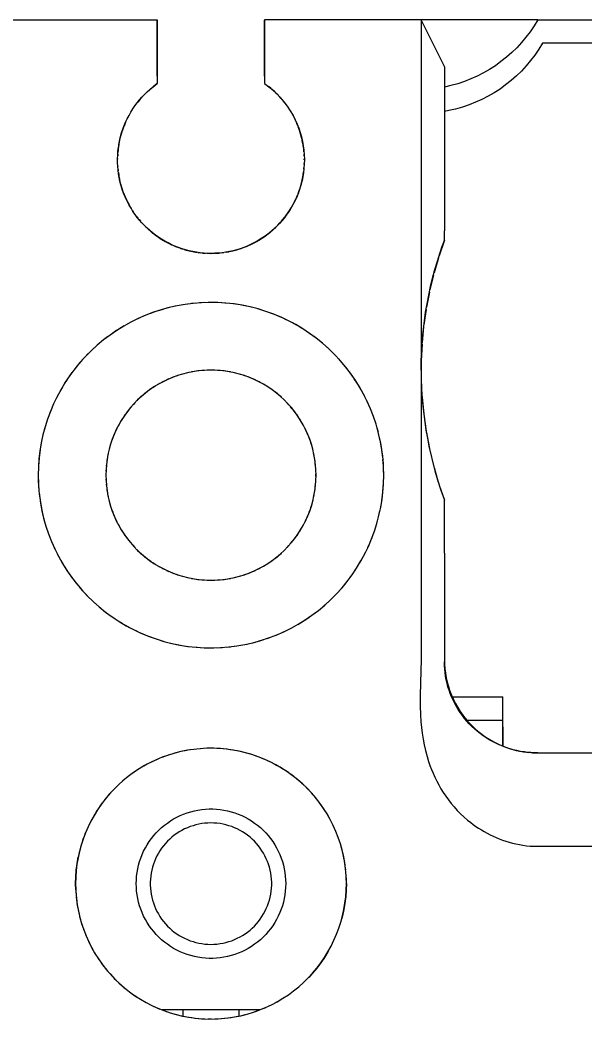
# Model space of a CAD drawing. Header units: millimetres. Extents: x 0 to 50, y 0 to 130.
# Drawn here: x 20.91 to 33.01, y 108.6 to 130 of the extents above; entities that cross this region are included whole.
import ezdxf

# ---------------------------------------------------------------- set-up
doc = ezdxf.new("R2010")
doc.units = ezdxf.units.MM

msp = doc.modelspace()

# ---------------------------------------------------------------- linework, layer by layer
at = {"color": 4, "linetype": 'CONTINUOUS', "true_color": 0x40d9ff}
for p, q in [((23.85, 129.994), (23.85, 128.794)), ((26.15, 129.994), (26.15, 128.794)), ((31.998, 130), (29.5, 130)), ((31.998, 130), (43.002, 130)), ((30, 128.995), (30, 125.483)), ((23.85, 128.636), (23.774, 128.58)), ((23.85, 128.636), (23.776, 128.581)), ((23.85, 128.794), (23.85, 128.636)), ((26.279, 128.537), (26.233, 128.574)), ((26.282, 128.534), (26.234, 128.574)), ((26.364, 128.463), (26.31, 128.511)), ((26.367, 128.46), (26.312, 128.51)), ((26.436, 128.392), (26.385, 128.443)), ((26.439, 128.389), (26.387, 128.441)), ((23.422, 128.228), (23.413, 128.217)), ((23.482, 128.302), (23.433, 128.242)), ((23.486, 128.307), (23.441, 128.252)), ((26.503, 128.319), (26.459, 128.367)), ((26.505, 128.316), (26.462, 128.364)), ((26.569, 128.24), (26.544, 128.27)), ((26.566, 128.243), (26.545, 128.269)), ((23.159, 127.78), (23.133, 127.717)), ((23.172, 127.812), (23.138, 127.729)), ((23.179, 127.827), (23.172, 127.81)), ((26.76, 127.949), (26.755, 127.957)), ((26.759, 127.95), (26.757, 127.955)), ((26.813, 127.844), (26.8, 127.87)), ((26.816, 127.837), (26.802, 127.867)), ((26.855, 127.747), (26.836, 127.792)), ((26.86, 127.735), (26.839, 127.785)), ((23.127, 127.702), (23.098, 127.618)), ((23.136, 127.726), (23.104, 127.637)), ((26.891, 127.651), (26.87, 127.709)), ((26.896, 127.635), (26.874, 127.699)), ((26.921, 127.556), (26.901, 127.621)), ((26.926, 127.538), (26.905, 127.609)), ((26.945, 127.463), (26.928, 127.529)), ((26.95, 127.443), (26.932, 127.515)), ((26.965, 127.369), (26.952, 127.434)), ((26.969, 127.35), (26.956, 127.419)), ((26.98, 127.277), (26.971, 127.335)), ((23.005, 127.128), (23.003, 127.096)), ((23.004, 127.114), (23.003, 127.093)), ((23.012, 127.213), (23.007, 127.162)), ((23.015, 127.242), (23.008, 127.177)), ((23.026, 127.324), (23.015, 127.244)), ((26.982, 127.261), (26.974, 127.32)), ((26.991, 127.186), (26.986, 127.233)), ((26.992, 127.175), (26.988, 127.219)), ((26.997, 127.095), (26.995, 127.129)), ((26.997, 127.092), (26.996, 127.116)), ((23.001, 127.032), (23.001, 127.021)), ((26.997, 126.907), (26.998, 126.926)), ((26.999, 127.003), (26.999, 127.025)), ((27, 127.008), (27, 127.015)), ((23.005, 126.871), (23.005, 126.864)), ((23.011, 126.797), (23.014, 126.77)), ((23.019, 126.731), (23.024, 126.691)), ((23.021, 126.717), (23.03, 126.659)), ((26.967, 126.638), (26.981, 126.727)), ((26.977, 126.7), (26.983, 126.741)), ((26.99, 126.806), (26.992, 126.832)), ((26.991, 126.819), (26.992, 126.82)), ((23.03, 126.654), (23.043, 126.59)), ((26.924, 126.453), (26.944, 126.53)), ((26.948, 126.547), (26.966, 126.634)), ((26.957, 126.59), (26.97, 126.657)), ((23.128, 126.297), (23.161, 126.214)), ((26.876, 126.308), (26.901, 126.381)), ((23.167, 126.2), (23.198, 126.133)), ((23.186, 126.158), (23.219, 126.09)), ((23.208, 126.112), (23.238, 126.055)), ((23.238, 126.055), (23.259, 126.017)), ((26.73, 125.996), (26.772, 126.074)), ((26.757, 126.046), (26.787, 126.103)), ((26.78, 126.089), (26.812, 126.155)), ((26.823, 126.179), (26.852, 126.246)), ((23.278, 125.983), (23.289, 125.965)), ((23.285, 125.972), (23.297, 125.953)), ((23.323, 125.911), (23.334, 125.894)), ((23.371, 125.841), (23.383, 125.824)), ((26.599, 125.799), (26.638, 125.852)), ((26.625, 125.835), (26.667, 125.895)), ((26.651, 125.871), (26.699, 125.945)), ((26.682, 125.918), (26.717, 125.976)), ((26.708, 125.959), (26.744, 126.021)), ((23.41, 125.788), (23.428, 125.764)), ((23.42, 125.774), (23.437, 125.753)), ((23.459, 125.726), (23.491, 125.688)), ((23.486, 125.694), (23.531, 125.643)), ((23.545, 125.628), (23.599, 125.573)), ((26.403, 125.575), (26.456, 125.629)), ((26.433, 125.605), (26.484, 125.66)), ((26.467, 125.64), (26.525, 125.706)), ((26.503, 125.681), (26.546, 125.732)), ((26.54, 125.724), (26.581, 125.776)), ((26.562, 125.751), (26.616, 125.821)), ((23.724, 125.46), (23.775, 125.42)), ((23.75, 125.438), (23.75, 125.439)), ((23.75, 125.439), (23.824, 125.383)), ((26.178, 125.384), (26.25, 125.439)), ((26.225, 125.42), (26.271, 125.456)), ((26.25, 125.439), (26.32, 125.498)), ((26.25, 125.439), (26.25, 125.439)), ((26.287, 125.469), (26.348, 125.523)), ((26.333, 125.509), (26.387, 125.559)), ((26.356, 125.53), (26.423, 125.595)), ((30, 125.284), (30, 125.483)), ((23.812, 125.391), (23.854, 125.362)), ((23.836, 125.374), (23.895, 125.333)), ((23.892, 125.335), (23.936, 125.307)), ((23.921, 125.317), (23.972, 125.285)), ((23.979, 125.281), (24.02, 125.257)), ((23.998, 125.269), (24.059, 125.236)), ((24.061, 125.235), (24.106, 125.211)), ((24.076, 125.226), (24.158, 125.186)), ((24.148, 125.191), (24.195, 125.17)), ((25.805, 125.17), (25.852, 125.191)), ((25.843, 125.186), (25.924, 125.227)), ((25.894, 125.211), (25.94, 125.235)), ((25.94, 125.235), (26.002, 125.269)), ((25.98, 125.257), (26.021, 125.281)), ((26.028, 125.285), (26.079, 125.316)), ((26.064, 125.307), (26.108, 125.335)), ((26.105, 125.333), (26.16, 125.371)), ((26.146, 125.362), (26.188, 125.391)), ((30, 125.284), (29.884, 124.948)), ((24.166, 125.182), (24.24, 125.15)), ((24.237, 125.151), (24.286, 125.132)), ((24.267, 125.139), (24.323, 125.118)), ((24.34, 125.113), (24.379, 125.1)), ((24.356, 125.107), (24.409, 125.09)), ((24.432, 125.083), (24.473, 125.071)), ((24.442, 125.08), (24.501, 125.064)), ((24.52, 125.059), (24.569, 125.048)), ((24.528, 125.057), (24.614, 125.038)), ((24.611, 125.038), (24.666, 125.029)), ((24.63, 125.035), (24.702, 125.022)), ((24.723, 125.02), (24.766, 125.014)), ((24.732, 125.018), (24.791, 125.011)), ((24.82, 125.008), (24.87, 125.005)), ((24.824, 125.008), (24.883, 125.004)), ((24.912, 125.002), (24.986, 125)), ((24.914, 125.002), (24.984, 125)), ((25.003, 125), (25.094, 125.002)), ((25.003, 125), (25.092, 125.002)), ((25.114, 125.004), (25.181, 125.008)), ((25.13, 125.005), (25.185, 125.009)), ((25.21, 125.011), (25.271, 125.019)), ((25.234, 125.014), (25.279, 125.02)), ((25.301, 125.023), (25.364, 125.034)), ((25.334, 125.029), (25.382, 125.037)), ((25.39, 125.039), (25.475, 125.057)), ((25.431, 125.048), (25.483, 125.059)), ((25.494, 125.062), (25.561, 125.08)), ((25.527, 125.071), (25.57, 125.083)), ((25.594, 125.091), (25.646, 125.108)), ((25.621, 125.1), (25.66, 125.112)), ((25.68, 125.119), (25.734, 125.14)), ((25.714, 125.132), (25.763, 125.151)), ((25.762, 125.151), (25.833, 125.182)), ((29.87, 124.903), (29.777, 124.583)), ((29.765, 124.54), (29.687, 124.217)), ((29.677, 124.169), (29.615, 123.848)), ((24.493, 123.914), (24.401, 123.9)), ((24.673, 123.935), (24.58, 123.925)), ((24.854, 123.946), (24.758, 123.941)), ((25.035, 123.949), (24.937, 123.949)), ((25.215, 123.943), (25.118, 123.948)), ((25.394, 123.928), (25.298, 123.937)), ((25.574, 123.904), (25.477, 123.919)), ((23.795, 123.748), (23.704, 123.714)), ((23.75, 123.731), (23.75, 123.732)), ((23.967, 123.802), (23.874, 123.773)), ((24.141, 123.848), (24.047, 123.824)), ((24.316, 123.885), (24.223, 123.867)), ((25.759, 123.87), (25.655, 123.891)), ((25.953, 123.824), (25.831, 123.855)), ((26.177, 123.758), (26.005, 123.811)), ((26.346, 123.696), (26.219, 123.743)), ((26.25, 123.731), (26.25, 123.731)), ((29.606, 123.797), (29.56, 123.47)), ((23.299, 123.535), (23.206, 123.485)), ((23.46, 123.614), (23.369, 123.57)), ((23.626, 123.685), (23.536, 123.647)), ((26.512, 123.627), (26.412, 123.669)), ((26.675, 123.549), (26.581, 123.594)), ((26.833, 123.463), (26.743, 123.512)), ((22.987, 123.354), (22.899, 123.295)), ((23.141, 123.449), (23.049, 123.392)), ((26.987, 123.371), (26.903, 123.422)), ((27.135, 123.271), (27.059, 123.323)), ((29.554, 123.427), (29.522, 123.087)), ((22.629, 123.089), (22.559, 123.03)), ((22.784, 123.212), (22.697, 123.146)), ((27.279, 123.164), (27.208, 123.218)), ((27.418, 123.05), (27.35, 123.107)), ((29.52, 123.056), (29.503, 122.7)), ((22.373, 122.854), (22.298, 122.777)), ((22.499, 122.975), (22.426, 122.907)), ((27.553, 122.927), (27.485, 122.99)), ((27.682, 122.798), (27.613, 122.868)), ((22.251, 122.725), (22.177, 122.642)), ((27.805, 122.661), (27.736, 122.739)), ((29.502, 122.685), (29.502, 122.322)), ((22.023, 122.446), (21.957, 122.354)), ((22.134, 122.589), (22.064, 122.5)), ((24.418, 122.423), (24.364, 122.408)), ((24.527, 122.449), (24.472, 122.437)), ((24.637, 122.47), (24.582, 122.46)), ((24.748, 122.485), (24.692, 122.478)), ((24.86, 122.495), (24.804, 122.491)), ((24.972, 122.499), (24.916, 122.498)), ((25.084, 122.498), (25.028, 122.499)), ((25.196, 122.491), (25.14, 122.495)), ((25.308, 122.478), (25.252, 122.485)), ((25.418, 122.46), (25.363, 122.47)), ((25.528, 122.437), (25.473, 122.449)), ((25.636, 122.408), (25.582, 122.423)), ((27.921, 122.519), (27.853, 122.604)), ((28.03, 122.372), (27.964, 122.463)), ((21.918, 122.296), (21.859, 122.205)), ((23.9, 122.212), (23.851, 122.184)), ((23.999, 122.264), (23.949, 122.239)), ((24.1, 122.312), (24.049, 122.289)), ((24.204, 122.354), (24.152, 122.334)), ((24.31, 122.391), (24.257, 122.373)), ((25.743, 122.373), (25.69, 122.391)), ((25.848, 122.334), (25.796, 122.354)), ((25.951, 122.289), (25.9, 122.312)), ((26.051, 122.239), (26.001, 122.264)), ((26.149, 122.184), (26.1, 122.212)), ((28.129, 122.223), (28.069, 122.316)), ((29.503, 122.298), (29.519, 121.949)), ((21.819, 122.138), (21.771, 122.054)), ((23.62, 122.026), (23.576, 121.991)), ((23.71, 122.093), (23.664, 122.06)), ((23.803, 122.155), (23.756, 122.124)), ((26.244, 122.124), (26.197, 122.155)), ((26.336, 122.06), (26.29, 122.093)), ((26.424, 121.991), (26.38, 122.026)), ((28.217, 122.076), (28.167, 122.162)), ((28.293, 121.935), (28.259, 122.001)), ((21.643, 121.803), (21.617, 121.746)), ((21.726, 121.972), (21.69, 121.902)), ((23.37, 121.8), (23.332, 121.759)), ((23.45, 121.88), (23.409, 121.841)), ((23.533, 121.955), (23.491, 121.918)), ((26.509, 121.918), (26.467, 121.955)), ((26.591, 121.841), (26.55, 121.88)), ((26.668, 121.759), (26.63, 121.8)), ((28.359, 121.8), (28.343, 121.835)), ((29.521, 121.922), (29.556, 121.555)), ((21.57, 121.636), (21.549, 121.582)), ((23.224, 121.63), (23.19, 121.586)), ((23.295, 121.717), (23.259, 121.674)), ((26.741, 121.674), (26.705, 121.717)), ((26.81, 121.586), (26.776, 121.63)), ((29.556, 121.553), (29.608, 121.189)), ((21.508, 121.471), (21.487, 121.408)), ((21.5, 121.449), (21.5, 121.447)), ((23.038, 121.35), (23.011, 121.301)), ((23.095, 121.447), (23.066, 121.399)), ((23.157, 121.54), (23.126, 121.494)), ((26.874, 121.494), (26.843, 121.54)), ((26.934, 121.399), (26.905, 121.447)), ((26.989, 121.301), (26.962, 121.35)), ((21.41, 121.143), (21.381, 121.017)), ((21.455, 121.307), (21.43, 121.219)), ((22.938, 121.15), (22.916, 121.098)), ((22.986, 121.251), (22.961, 121.201)), ((27.039, 121.201), (27.014, 121.251)), ((27.084, 121.098), (27.062, 121.15)), ((28.585, 121.166), (28.556, 121.267)), ((28.626, 120.985), (28.591, 121.139)), ((29.613, 121.161), (29.678, 120.824)), ((21.372, 120.974), (21.343, 120.814)), ((22.859, 120.94), (22.842, 120.886)), ((22.896, 121.046), (22.877, 120.993)), ((27.123, 120.993), (27.104, 121.046)), ((27.158, 120.886), (27.141, 120.94)), ((28.658, 120.806), (28.629, 120.972)), ((21.341, 120.799), (21.319, 120.621)), ((22.801, 120.723), (22.79, 120.668)), ((22.827, 120.832), (22.813, 120.778)), ((27.187, 120.778), (27.173, 120.832)), ((27.21, 120.668), (27.199, 120.723)), ((28.68, 120.629), (28.661, 120.784)), ((29.687, 120.785), (29.765, 120.459)), ((21.318, 120.618), (21.305, 120.443)), ((22.765, 120.502), (22.759, 120.446)), ((22.78, 120.613), (22.772, 120.558)), ((27.228, 120.558), (27.22, 120.613)), ((27.241, 120.446), (27.235, 120.502)), ((28.695, 120.446), (28.684, 120.583)), ((21.305, 120.434), (21.3, 120.25)), ((22.751, 120.278), (22.751, 120.222)), ((22.755, 120.39), (22.752, 120.334)), ((27.248, 120.334), (27.245, 120.39)), ((27.249, 120.222), (27.249, 120.278)), ((28.7, 120.25), (28.696, 120.42)), ((29.777, 120.417), (29.869, 120.099)), ((21.3, 120.25), (21.304, 120.08)), ((21.305, 120.054), (21.316, 119.917)), ((22.752, 120.166), (22.755, 120.11)), ((22.759, 120.054), (22.765, 119.998)), ((27.235, 119.998), (27.241, 120.054)), ((27.245, 120.11), (27.248, 120.166)), ((28.682, 119.882), (28.695, 120.057)), ((28.695, 120.066), (28.7, 120.25)), ((21.32, 119.871), (21.339, 119.716)), ((22.772, 119.942), (22.78, 119.887)), ((27.22, 119.887), (27.228, 119.942)), ((28.659, 119.701), (28.681, 119.879)), ((29.889, 120.039), (30, 119.716)), ((21.342, 119.694), (21.372, 119.527)), ((22.79, 119.832), (22.801, 119.777)), ((22.813, 119.722), (22.827, 119.668)), ((27.173, 119.668), (27.187, 119.722)), ((27.199, 119.777), (27.21, 119.832)), ((28.628, 119.526), (28.657, 119.686)), ((30, 118.577), (30, 119.716)), ((21.374, 119.515), (21.409, 119.36)), ((22.842, 119.614), (22.859, 119.56)), ((22.877, 119.507), (22.896, 119.454)), ((27.104, 119.454), (27.123, 119.507)), ((27.141, 119.56), (27.158, 119.614)), ((28.59, 119.357), (28.619, 119.483)), ((21.415, 119.334), (21.444, 119.232)), ((22.916, 119.402), (22.938, 119.35)), ((22.961, 119.299), (22.986, 119.249)), ((23.011, 119.199), (23.038, 119.15)), ((26.962, 119.15), (26.989, 119.199)), ((27.014, 119.249), (27.039, 119.299)), ((27.062, 119.35), (27.084, 119.402)), ((28.545, 119.193), (28.57, 119.281)), ((23.066, 119.101), (23.095, 119.053)), ((23.126, 119.006), (23.157, 118.96)), ((26.843, 118.96), (26.874, 119.006)), ((26.905, 119.053), (26.934, 119.101)), ((28.492, 119.029), (28.513, 119.092)), ((28.5, 119.051), (28.5, 119.053)), ((23.19, 118.914), (23.224, 118.87)), ((23.259, 118.826), (23.295, 118.783)), ((26.705, 118.783), (26.741, 118.826)), ((26.776, 118.87), (26.81, 118.914)), ((28.43, 118.864), (28.451, 118.918)), ((21.641, 118.701), (21.657, 118.665)), ((21.707, 118.566), (21.741, 118.499)), ((23.332, 118.741), (23.37, 118.7)), ((23.409, 118.659), (23.45, 118.62)), ((23.491, 118.582), (23.533, 118.545)), ((26.467, 118.545), (26.509, 118.582)), ((26.55, 118.62), (26.591, 118.659)), ((26.63, 118.7), (26.668, 118.741)), ((28.274, 118.528), (28.31, 118.598)), ((28.357, 118.697), (28.383, 118.754)), ((30, 118.577), (30, 116.3)), ((21.783, 118.424), (21.833, 118.338)), ((23.576, 118.509), (23.62, 118.474)), ((23.664, 118.44), (23.71, 118.407)), ((23.756, 118.376), (23.803, 118.345)), ((26.197, 118.345), (26.244, 118.376)), ((26.29, 118.407), (26.336, 118.44)), ((26.38, 118.474), (26.424, 118.509)), ((28.181, 118.362), (28.229, 118.446)), ((21.871, 118.277), (21.931, 118.184)), ((21.97, 118.128), (22.036, 118.037)), ((23.851, 118.316), (23.9, 118.288)), ((23.949, 118.261), (23.999, 118.236)), ((24.049, 118.211), (24.1, 118.188)), ((24.152, 118.166), (24.204, 118.146)), ((24.257, 118.127), (24.31, 118.109)), ((25.69, 118.109), (25.743, 118.127)), ((25.796, 118.146), (25.848, 118.166)), ((25.9, 118.188), (25.951, 118.211)), ((26.001, 118.236), (26.051, 118.261)), ((26.1, 118.288), (26.149, 118.316)), ((27.977, 118.054), (28.043, 118.146)), ((28.082, 118.204), (28.141, 118.295)), ((22.079, 117.981), (22.146, 117.896)), ((24.364, 118.092), (24.418, 118.077)), ((24.472, 118.063), (24.527, 118.051)), ((24.582, 118.04), (24.637, 118.03)), ((24.692, 118.022), (24.748, 118.015)), ((24.804, 118.009), (24.86, 118.005)), ((24.916, 118.002), (24.972, 118.001)), ((25.028, 118.001), (25.084, 118.002)), ((25.14, 118.005), (25.196, 118.009)), ((25.252, 118.015), (25.308, 118.022)), ((25.363, 118.03), (25.418, 118.04)), ((25.473, 118.051), (25.528, 118.063)), ((25.582, 118.077), (25.636, 118.092)), ((27.866, 117.911), (27.936, 118)), ((22.195, 117.839), (22.263, 117.761)), ((22.318, 117.703), (22.386, 117.632)), ((27.627, 117.646), (27.702, 117.723)), ((27.749, 117.775), (27.823, 117.858)), ((22.447, 117.573), (22.515, 117.51)), ((27.501, 117.525), (27.574, 117.593)), ((22.582, 117.451), (22.65, 117.394)), ((22.721, 117.336), (22.792, 117.283)), ((27.212, 117.286), (27.303, 117.354)), ((27.371, 117.411), (27.441, 117.47)), ((22.865, 117.229), (22.941, 117.177)), ((23.013, 117.129), (23.097, 117.078)), ((26.859, 117.051), (26.951, 117.108)), ((27.013, 117.146), (27.1, 117.205)), ((23.167, 117.037), (23.256, 116.988)), ((23.325, 116.951), (23.419, 116.906)), ((23.488, 116.873), (23.588, 116.831)), ((26.374, 116.815), (26.464, 116.853)), ((26.54, 116.886), (26.631, 116.93)), ((26.701, 116.965), (26.794, 117.015)), ((23.654, 116.804), (23.784, 116.756)), ((23.823, 116.742), (23.995, 116.689)), ((24.048, 116.676), (24.169, 116.645)), ((24.241, 116.63), (24.345, 116.609)), ((25.684, 116.615), (25.777, 116.633)), ((25.859, 116.652), (25.953, 116.676)), ((26.033, 116.698), (26.126, 116.727)), ((26.205, 116.752), (26.296, 116.786)), ((24.426, 116.596), (24.522, 116.581)), ((24.606, 116.572), (24.702, 116.563)), ((24.785, 116.557), (24.882, 116.552)), ((24.965, 116.551), (25.062, 116.551)), ((25.146, 116.554), (25.242, 116.559)), ((25.327, 116.565), (25.42, 116.575)), ((25.507, 116.586), (25.599, 116.6)), ((30, 116.3), (30, 116.249)), ((30.168, 115.5), (31.25, 115.5)), ((31.25, 115.06), (31.25, 115.5)), ((30.481, 115), (31.25, 115)), ((31.25, 114.862), (31.25, 115.06)), ((24.165, 114.276), (24.083, 114.251)), ((24.312, 114.316), (24.219, 114.293)), ((24.491, 114.355), (24.357, 114.328)), ((24.636, 114.377), (24.545, 114.363)), ((24.777, 114.391), (24.698, 114.383)), ((24.92, 114.399), (24.839, 114.395)), ((25.062, 114.399), (24.982, 114.399)), ((25.204, 114.393), (25.127, 114.396)), ((25.345, 114.379), (25.272, 114.386)), ((25.486, 114.359), (25.414, 114.369)), ((25.626, 114.331), (25.553, 114.346)), ((25.764, 114.297), (25.691, 114.316)), ((25.9, 114.256), (25.829, 114.278)), ((31.899, 114.303), (31.81, 114.309)), ((32, 114.3), (31.906, 114.302)), ((32, 114.3), (32, 114.3)), ((32, 114.3), (43, 114.3)), ((23.759, 114.12), (23.69, 114.087)), ((23.889, 114.178), (23.818, 114.148)), ((24.024, 114.23), (23.949, 114.203)), ((26.034, 114.209), (25.965, 114.234)), ((26.166, 114.155), (26.098, 114.183)), ((26.295, 114.094), (26.228, 114.126)), ((26.421, 114.027), (26.355, 114.063)), ((23.384, 113.907), (23.326, 113.868)), ((23.507, 113.985), (23.443, 113.946)), ((23.632, 114.056), (23.564, 114.019)), ((26.542, 113.955), (26.479, 113.993)), ((26.659, 113.878), (26.601, 113.917)), ((23.049, 113.644), (22.996, 113.596)), ((23.155, 113.736), (23.103, 113.692)), ((23.266, 113.824), (23.213, 113.783)), ((26.773, 113.794), (26.719, 113.835)), ((26.884, 113.704), (26.831, 113.748)), ((26.991, 113.607), (26.939, 113.656)), ((22.851, 113.446), (22.798, 113.386)), ((22.948, 113.548), (22.895, 113.493)), ((27.095, 113.505), (27.041, 113.56)), ((27.193, 113.396), (27.138, 113.458)), ((22.672, 113.228), (22.623, 113.16)), ((22.759, 113.34), (22.707, 113.275)), ((27.286, 113.283), (27.231, 113.352)), ((27.373, 113.166), (27.319, 113.241)), ((22.59, 113.111), (22.545, 113.042)), ((27.451, 113.049), (27.402, 113.125)), ((27.518, 112.937), (27.479, 113.004)), ((22.44, 112.86), (22.412, 112.807)), ((22.512, 112.989), (22.475, 112.925)), ((27.575, 112.832), (27.552, 112.877)), ((22.316, 112.596), (22.301, 112.559)), ((22.374, 112.728), (22.355, 112.686)), ((27.621, 112.74), (27.618, 112.747)), ((22.266, 112.465), (22.251, 112.421)), ((22.187, 112.204), (22.163, 112.097)), ((22.223, 112.335), (22.204, 112.267)), ((27.81, 112.218), (27.79, 112.288)), ((27.842, 112.075), (27.815, 112.197)), ((27.867, 111.933), (27.843, 112.073)), ((27.885, 111.794), (27.869, 111.925)), ((27.896, 111.651), (27.888, 111.762)), ((22.1, 111.5), (22.1, 111.482)), ((22.1, 111.5), (22.103, 111.371)), ((22.103, 111.371), (22.1, 111.499)), ((27.9, 111.5), (27.897, 111.634)), ((27.899, 111.451), (27.9, 111.5)), ((22.104, 111.353), (22.111, 111.255)), ((27.897, 111.362), (27.897, 111.362)), ((22.115, 111.211), (22.127, 111.107)), ((22.131, 111.075), (22.149, 110.971)), ((27.87, 111.086), (27.87, 111.087)), ((27.887, 111.223), (27.887, 111.224)), ((22.155, 110.937), (22.175, 110.847)), ((27.847, 110.949), (27.848, 110.951)), ((22.187, 110.796), (22.205, 110.73)), ((22.226, 110.656), (22.24, 110.613)), ((27.818, 110.814), (27.818, 110.816)), ((22.271, 110.519), (22.282, 110.492)), ((22.322, 110.388), (22.333, 110.363)), ((22.378, 110.262), (22.396, 110.225)), ((22.439, 110.141), (22.468, 110.087)), ((22.505, 110.023), (22.545, 109.958)), ((27.507, 110.042), (27.506, 110.042)), ((27.509, 110.046), (27.509, 110.046)), ((22.578, 109.906), (22.624, 109.839)), ((22.657, 109.792), (22.706, 109.727)), ((27.357, 109.811), (27.356, 109.809)), ((27.359, 109.813), (27.36, 109.816)), ((27.393, 109.863), (27.377, 109.84)), ((27.435, 109.925), (27.434, 109.923)), ((27.437, 109.928), (27.438, 109.93)), ((27.469, 109.981), (27.46, 109.966)), ((22.742, 109.681), (22.793, 109.62)), ((22.833, 109.573), (22.883, 109.519)), ((27.183, 109.592), (27.183, 109.591)), ((27.187, 109.596), (27.188, 109.597)), ((27.228, 109.645), (27.217, 109.632)), ((27.273, 109.699), (27.272, 109.698)), ((27.275, 109.703), (27.277, 109.704)), ((27.313, 109.752), (27.298, 109.733)), ((22.929, 109.47), (22.978, 109.422)), ((23.03, 109.372), (23.078, 109.33)), ((27.045, 109.445), (27.084, 109.483)), ((27.094, 109.494), (27.094, 109.494)), ((27.137, 109.54), (27.131, 109.534)), ((23.136, 109.279), (23.183, 109.241)), ((23.245, 109.192), (23.294, 109.156)), ((23.357, 109.111), (23.411, 109.075)), ((23.473, 109.035), (23.532, 109)), ((23.593, 108.964), (23.654, 108.932)), ((26.364, 108.942), (26.423, 108.973)), ((26.37, 108.945), (26.369, 108.944)), ((26.499, 109.018), (26.542, 109.044)), ((23.717, 108.9), (23.779, 108.871)), ((23.844, 108.841), (23.906, 108.815)), ((26.046, 108.795), (23.956, 108.795)), ((23.973, 108.788), (24.041, 108.764)), ((24.106, 108.742), (24.176, 108.72)), ((24.4, 108.795), (24.4, 108.663)), ((25.6, 108.795), (25.6, 108.663)), ((25.776, 108.706), (25.911, 108.747)), ((25.952, 108.761), (26.044, 108.794)), ((26.124, 108.828), (26.173, 108.848)), ((26.163, 108.844), (26.16, 108.842)), ((26.246, 108.882), (26.299, 108.907)), ((26.247, 108.883), (26.247, 108.883)), ((24.241, 108.701), (24.312, 108.684)), ((24.379, 108.668), (24.449, 108.654)), ((24.518, 108.641), (24.587, 108.63)), ((24.658, 108.621), (24.728, 108.614)), ((24.798, 108.607), (24.871, 108.604)), ((24.938, 108.601), (25.014, 108.601)), ((25.08, 108.601), (25.154, 108.605)), ((25.221, 108.609), (25.292, 108.616)), ((25.362, 108.623), (25.431, 108.633)), ((25.501, 108.644), (25.577, 108.659)), ((25.639, 108.671), (25.734, 108.695))]:
    msp.add_line(p, q, dxfattribs=at)
for points in [[(20.5, 130), (23.85, 130), (23.85, 129.994)], [(23.85, 128.794), (23.85, 128.944), (23.85, 129.085), (23.85, 129.217), (23.85, 129.339), (23.85, 129.451), (23.85, 129.554), (23.85, 129.647), (23.85, 129.729), (23.85, 129.8), (23.85, 129.861), (23.85, 129.911), (23.85, 129.95), (23.85, 129.978), (23.85, 129.994)], [(29.5, 130), (26.15, 130), (26.15, 129.994)], [(26.15, 128.794), (26.15, 128.944), (26.15, 129.085), (26.15, 129.217), (26.15, 129.339), (26.15, 129.451), (26.15, 129.554), (26.15, 129.647), (26.15, 129.729), (26.15, 129.8), (26.15, 129.861), (26.15, 129.911), (26.15, 129.95), (26.15, 129.978), (26.15, 129.994)], [(29.5, 130), (29.5, 129.994), (29.5, 129.976), (29.5, 129.947), (29.5, 129.905), (29.5, 129.852), (29.5, 129.788), (29.5, 129.712), (29.5, 129.625), (29.5, 129.527), (29.5, 129.418), (29.5, 129.299), (29.5, 129.169), (29.5, 129.03), (29.5, 128.881), (29.5, 128.723), (29.5, 128.556), (29.5, 128.381), (29.5, 128.197), (29.5, 128.006), (29.5, 127.808), (29.5, 127.603), (29.5, 127.392), (29.5, 127.175), (29.5, 126.954), (29.5, 126.727), (29.5, 126.497), (29.5, 126.262), (29.5, 126.025), (29.5, 125.786), (29.5, 125.544), (29.5, 125.302), (29.5, 124.368), (29.5, 123.434), (29.5, 122.5)], [(30, 128.995), (30, 129), (29.5, 130)], [(31.998, 130), (31.92, 129.872), (31.836, 129.749), (31.745, 129.63), (31.649, 129.515), (31.548, 129.405), (31.441, 129.301), (31.328, 129.202), (31.211, 129.109), (31.09, 129.021), (30.964, 128.94), (30.835, 128.865), (30.702, 128.797), (30.565, 128.736), (30.426, 128.681), (30.284, 128.633), (30.14, 128.593), (30, 128.561)], [(42.902, 129.5), (32.098, 129.5), (32.02, 129.372), (31.936, 129.249), (31.845, 129.13), (31.749, 129.015), (31.648, 128.905), (31.541, 128.801), (31.428, 128.702), (31.311, 128.609), (31.19, 128.521), (31.064, 128.44), (30.935, 128.365), (30.802, 128.297), (30.665, 128.236), (30.526, 128.181), (30.384, 128.133), (30.24, 128.093), (30.094, 128.059), (30, 128.043)], [(30, 128.995), (30, 128.98), (30, 128.955), (30, 128.92), (30, 128.876), (30, 128.821), (30, 128.758), (30, 128.684), (30, 128.602), (30, 128.51), (30, 128.41), (30, 128.302), (30, 128.185), (30, 128.06), (30, 127.927), (30, 127.787), (30, 127.64), (30, 127.487), (30, 127.327), (30, 127.162), (30, 126.991), (30, 126.815), (30, 126.635), (30, 126.45), (30, 126.262), (30, 126.071), (30, 125.877), (30, 125.681), (30, 125.483)], [(26.15, 128.794), (26.15, 128.636), (26.242, 128.568), (26.329, 128.495), (26.411, 128.418), (26.489, 128.335), (26.563, 128.248), (26.633, 128.154), (26.698, 128.056), (26.757, 127.954), (26.806, 127.858), (26.846, 127.77), (26.881, 127.68), (26.912, 127.588), (26.938, 127.494), (26.96, 127.4), (26.977, 127.304), (26.989, 127.208), (26.997, 127.111), (27, 127.013), (26.998, 126.916), (26.992, 126.82), (26.981, 126.724), (26.967, 126.639), (26.952, 126.564), (26.934, 126.49), (26.913, 126.417), (26.89, 126.345), (26.864, 126.274), (26.835, 126.205), (26.804, 126.136), (26.77, 126.07), (26.735, 126.004), (26.696, 125.941), (26.656, 125.878), (26.613, 125.817), (26.568, 125.758), (26.52, 125.701), (26.471, 125.644), (26.418, 125.59), (26.364, 125.537), (26.307, 125.486), (26.248, 125.437), (26.187, 125.39), (26.123, 125.345), (26.056, 125.302), (25.988, 125.261), (25.918, 125.223), (25.847, 125.188), (25.775, 125.156), (25.702, 125.127), (25.628, 125.101), (25.552, 125.078), (25.476, 125.057), (25.399, 125.04), (25.321, 125.026), (25.243, 125.015), (25.164, 125.007), (25.085, 125.002), (25.006, 125), (24.927, 125.001), (24.848, 125.006), (24.769, 125.013), (24.69, 125.024), (24.612, 125.038), (24.534, 125.055), (24.457, 125.075), (24.38, 125.099), (24.304, 125.125), (24.229, 125.155), (24.155, 125.187), (24.082, 125.223), (24.012, 125.261), (23.944, 125.302), (23.877, 125.345), (23.812, 125.391), (23.75, 125.438), (23.69, 125.489), (23.632, 125.541), (23.576, 125.595), (23.522, 125.652), (23.471, 125.711), (23.422, 125.772), (23.375, 125.835), (23.33, 125.9), (23.288, 125.967), (23.248, 126.035), (23.212, 126.105), (23.178, 126.176), (23.146, 126.248), (23.118, 126.322), (23.093, 126.396), (23.071, 126.472), (23.051, 126.549), (23.035, 126.627), (23.022, 126.706), (23.012, 126.786), (23.005, 126.866), (23.001, 126.947), (23.001, 127.028), (23.003, 127.109), (23.009, 127.19), (23.018, 127.27), (23.031, 127.35), (23.046, 127.429), (23.065, 127.507), (23.087, 127.585), (23.112, 127.661), (23.141, 127.737), (23.172, 127.812), (23.207, 127.885), (23.245, 127.957), (23.285, 128.027), (23.328, 128.096), (23.373, 128.163), (23.421, 128.227), (23.47, 128.288), (23.522, 128.348), (23.575, 128.404), (23.631, 128.458), (23.688, 128.51), (23.749, 128.56), (23.798, 128.599), (23.85, 128.636)], [(23.487, 128.307), (23.55, 128.378), (23.62, 128.448), (23.694, 128.514), (23.768, 128.575)], [(23.492, 128.314), (23.555, 128.382), (23.624, 128.451), (23.696, 128.516), (23.769, 128.576)], [(23.017, 127.26), (23.031, 127.353), (23.051, 127.449), (23.075, 127.543), (23.104, 127.636)], [(23.027, 127.33), (23.046, 127.425), (23.069, 127.522), (23.097, 127.616)], [(23.182, 126.167), (23.143, 126.257), (23.109, 126.35), (23.079, 126.444), (23.054, 126.54), (23.034, 126.634)], [(23.127, 126.297), (23.095, 126.389), (23.068, 126.483), (23.047, 126.571)], [(26.954, 126.574), (26.932, 126.483), (26.906, 126.395)], [(26.87, 126.291), (26.836, 126.207), (26.799, 126.126)], [(26.919, 126.439), (26.891, 126.35), (26.859, 126.262)], [(23.717, 125.465), (23.646, 125.528), (23.575, 125.597), (23.514, 125.662)], [(23.75, 125.439), (23.675, 125.502), (23.608, 125.564)], [(29.5, 122.5), (29.502, 122.672), (29.507, 122.847), (29.517, 123.022), (29.531, 123.2), (29.548, 123.378), (29.57, 123.559), (29.597, 123.74), (29.628, 123.922), (29.663, 124.105), (29.702, 124.288), (29.747, 124.472), (29.796, 124.654), (29.849, 124.837), (29.907, 125.019), (29.945, 125.131), (29.985, 125.243), (30, 125.284)], [(28.7, 120.25), (28.698, 120.369), (28.693, 120.486), (28.678, 120.661), (28.654, 120.833), (28.623, 121.003), (28.583, 121.172), (28.536, 121.34), (28.48, 121.506), (28.416, 121.669), (28.345, 121.83), (28.266, 121.988), (28.18, 122.141), (28.087, 122.29), (27.987, 122.434), (27.88, 122.573), (27.767, 122.707), (27.647, 122.835), (27.522, 122.957), (27.391, 123.074), (27.254, 123.184), (27.113, 123.287), (26.966, 123.384), (26.816, 123.474), (26.661, 123.556), (26.502, 123.631), (26.341, 123.699), (26.176, 123.758), (26.008, 123.81), (25.838, 123.854), (25.667, 123.889), (25.494, 123.917), (25.319, 123.936), (25.144, 123.947), (24.969, 123.95), (24.794, 123.944), (24.619, 123.93), (24.446, 123.908), (24.273, 123.878), (24.102, 123.839), (23.933, 123.793), (23.766, 123.738), (23.603, 123.676), (23.442, 123.606), (23.285, 123.528), (23.131, 123.443), (22.982, 123.351), (22.838, 123.252), (22.698, 123.146), (22.563, 123.034), (22.434, 122.916), (22.311, 122.791), (22.193, 122.661), (22.082, 122.525), (21.978, 122.385), (21.88, 122.239), (21.789, 122.088), (21.706, 121.934), (21.629, 121.775), (21.561, 121.613), (21.5, 121.449), (21.447, 121.282), (21.402, 121.114), (21.365, 120.945), (21.337, 120.774), (21.316, 120.601), (21.304, 120.427), (21.3, 120.25)], [(27.247, 120.138), (27.25, 120.25), (27.247, 120.362), (27.239, 120.474), (27.225, 120.585), (27.205, 120.696), (27.18, 120.805), (27.15, 120.913), (27.114, 121.02), (27.073, 121.124), (27.027, 121.226), (26.976, 121.326), (26.92, 121.423), (26.859, 121.517), (26.794, 121.609), (26.724, 121.696), (26.649, 121.78), (26.571, 121.861), (26.489, 121.937), (26.403, 122.009), (26.313, 122.077), (26.221, 122.14), (26.125, 122.199), (26.026, 122.252), (25.925, 122.301), (25.822, 122.344), (25.717, 122.383), (25.609, 122.416), (25.501, 122.444), (25.391, 122.466), (25.28, 122.483), (25.168, 122.494), (25.056, 122.499), (24.944, 122.499), (24.832, 122.494), (24.72, 122.483), (24.609, 122.466), (24.499, 122.444), (24.391, 122.416), (24.283, 122.383), (24.178, 122.344), (24.075, 122.301), (23.974, 122.252), (23.875, 122.199), (23.779, 122.14), (23.687, 122.077), (23.597, 122.009), (23.511, 121.937), (23.429, 121.861), (23.351, 121.78), (23.276, 121.696), (23.206, 121.609), (23.141, 121.517), (23.08, 121.423), (23.024, 121.326), (22.973, 121.226), (22.927, 121.124), (22.886, 121.02), (22.85, 120.913), (22.82, 120.805), (22.795, 120.696), (22.775, 120.585), (22.761, 120.474), (22.753, 120.362), (22.75, 120.25), (22.753, 120.138), (22.761, 120.026), (22.775, 119.915), (22.795, 119.804), (22.82, 119.695), (22.85, 119.587), (22.886, 119.48), (22.927, 119.376), (22.973, 119.274), (23.024, 119.174), (23.08, 119.077), (23.141, 118.983), (23.206, 118.891), (23.276, 118.804), (23.351, 118.72), (23.429, 118.639), (23.511, 118.563), (23.597, 118.491), (23.687, 118.423), (23.779, 118.36), (23.875, 118.301), (23.974, 118.248), (24.075, 118.199), (24.178, 118.156), (24.283, 118.117), (24.391, 118.084), (24.499, 118.056), (24.609, 118.034), (24.72, 118.017), (24.832, 118.006), (24.944, 118.001), (25.056, 118.001), (25.168, 118.006), (25.28, 118.017), (25.391, 118.034), (25.501, 118.056), (25.609, 118.084), (25.717, 118.117), (25.822, 118.156), (25.925, 118.199), (26.026, 118.248), (26.125, 118.301), (26.221, 118.36), (26.313, 118.423), (26.403, 118.491), (26.489, 118.563), (26.571, 118.639), (26.649, 118.72), (26.724, 118.804), (26.794, 118.891), (26.859, 118.983), (26.92, 119.077), (26.976, 119.174), (27.027, 119.274), (27.073, 119.376), (27.114, 119.48), (27.15, 119.587), (27.18, 119.695), (27.205, 119.804), (27.225, 119.915), (27.239, 120.026), (27.247, 120.138)], [(29.5, 122.5), (29.5, 120.434), (29.5, 118.367), (29.5, 116.3), (29.488, 115.803), (29.48, 115.525), (29.48, 115.305), (29.486, 115.125), (29.496, 114.964), (29.507, 114.843), (29.523, 114.721), (29.542, 114.598), (29.565, 114.475), (29.593, 114.352), (29.627, 114.227), (29.661, 114.116), (29.69, 114.032), (29.721, 113.948), (29.756, 113.864), (29.793, 113.781), (29.834, 113.697), (29.878, 113.615), (29.925, 113.533), (29.975, 113.452), (30.028, 113.372), (30.085, 113.294), (30.144, 113.217), (30.207, 113.142), (30.274, 113.069), (30.343, 112.998), (30.416, 112.93), (30.493, 112.863), (30.563, 112.807), (30.618, 112.765), (30.674, 112.726), (30.732, 112.687), (30.791, 112.65), (30.852, 112.614), (30.914, 112.58), (30.977, 112.547), (31.041, 112.517), (31.107, 112.487), (31.175, 112.46), (31.243, 112.434), (31.313, 112.41), (31.385, 112.389), (31.457, 112.369), (31.531, 112.351), (31.606, 112.336), (31.682, 112.324), (31.76, 112.313), (31.838, 112.306), (31.919, 112.302), (32, 112.3), (43, 112.3)], [(29.5, 122.5), (29.501, 122.368), (29.504, 122.236), (29.512, 122.068), (29.523, 121.898), (29.537, 121.729), (29.556, 121.558), (29.578, 121.387), (29.604, 121.215), (29.634, 121.042), (29.668, 120.868), (29.707, 120.693), (29.749, 120.519), (29.796, 120.343), (29.853, 120.149), (29.923, 119.932), (30, 119.716)], [(21.3, 120.25), (21.302, 120.131), (21.307, 120.014), (21.322, 119.84), (21.346, 119.668), (21.377, 119.497), (21.417, 119.328), (21.464, 119.16), (21.52, 118.995), (21.583, 118.831), (21.655, 118.67), (21.733, 118.513), (21.819, 118.36), (21.913, 118.211), (22.013, 118.067), (22.12, 117.928), (22.233, 117.794), (22.352, 117.666), (22.478, 117.543), (22.609, 117.427), (22.745, 117.316), (22.887, 117.213), (23.033, 117.116), (23.184, 117.026), (23.339, 116.944), (23.497, 116.869), (23.659, 116.802), (23.824, 116.742), (23.992, 116.69), (24.161, 116.646), (24.333, 116.611), (24.506, 116.583), (24.68, 116.564), (24.855, 116.553), (25.031, 116.55), (25.206, 116.556), (25.381, 116.57), (25.554, 116.592), (25.727, 116.622), (25.898, 116.661), (26.067, 116.707), (26.234, 116.762), (26.398, 116.824), (26.558, 116.894), (26.715, 116.972), (26.869, 117.057), (27.018, 117.149), (27.163, 117.248), (27.302, 117.354), (27.437, 117.466), (27.566, 117.585), (27.69, 117.709), (27.807, 117.839), (27.918, 117.975), (28.022, 118.116), (28.12, 118.261), (28.211, 118.412), (28.294, 118.566), (28.371, 118.725), (28.439, 118.887), (28.5, 119.051), (28.553, 119.218), (28.598, 119.386), (28.635, 119.555), (28.663, 119.726), (28.684, 119.899), (28.696, 120.073), (28.7, 120.25)], [(30, 118.577), (30, 117.439), (30, 116.3)], [(30, 116.3), (30.002, 116.202), (30.01, 116.104), (30.022, 116.007), (30.038, 115.91), (30.06, 115.814), (30.086, 115.719), (30.117, 115.626), (30.152, 115.535), (30.192, 115.445), (30.236, 115.357), (30.285, 115.272), (30.337, 115.189), (30.394, 115.109), (30.454, 115.031), (30.518, 114.957), (30.586, 114.886), (30.657, 114.818), (30.731, 114.754), (30.809, 114.694), (30.889, 114.637), (30.972, 114.585), (31.057, 114.536), (31.145, 114.492), (31.235, 114.452), (31.326, 114.417), (31.419, 114.386), (31.514, 114.36), (31.61, 114.338), (31.707, 114.322), (31.8, 114.31)], [(31.847, 114.306), (31.779, 114.312), (31.711, 114.321), (31.632, 114.333), (31.553, 114.349), (31.475, 114.368), (31.398, 114.39), (31.321, 114.415), (31.247, 114.443), (31.173, 114.474), (31.101, 114.507), (31.03, 114.543), (30.961, 114.582), (30.894, 114.624), (30.829, 114.668), (30.765, 114.715), (30.704, 114.764), (30.645, 114.815), (30.588, 114.868), (30.533, 114.923), (30.481, 114.981), (30.431, 115.04), (30.384, 115.101), (30.339, 115.164), (30.296, 115.228), (30.256, 115.294), (30.219, 115.362), (30.185, 115.431), (30.153, 115.501), (30.125, 115.572), (30.099, 115.645), (30.076, 115.718), (30.056, 115.793), (30.039, 115.868), (30.025, 115.943), (30.014, 116.02), (30.007, 116.096), (30.002, 116.172), (30, 116.249)], [(30, 116.249), (30.004, 116.174), (30.01, 116.099), (30.019, 116.023), (30.031, 115.946), (30.047, 115.871), (30.065, 115.796), (30.086, 115.721), (30.109, 115.648), (30.136, 115.575), (30.166, 115.504), (30.198, 115.433), (30.233, 115.364), (30.27, 115.297), (30.31, 115.231), (30.352, 115.166), (30.397, 115.104), (30.445, 115.043), (30.494, 114.984), (30.546, 114.927), (30.6, 114.872), (30.656, 114.819), (30.714, 114.768), (30.774, 114.72), (30.835, 114.674), (30.899, 114.63), (30.964, 114.589), (31.031, 114.55), (31.1, 114.514), (31.169, 114.481), (31.241, 114.45), (31.313, 114.422), (31.387, 114.396), (31.462, 114.374), (31.537, 114.354), (31.614, 114.338), (31.691, 114.324), (31.768, 114.313), (31.847, 114.306)], [(31.25, 115.06), (31.25, 115.259), (31.25, 115.459), (31.25, 115.5)], [(31.25, 114.862), (31.25, 114.666), (31.25, 114.472), (31.25, 114.446), (31.25, 114.862)], [(27.9, 111.5), (27.899, 111.588), (27.895, 111.676), (27.883, 111.814), (27.865, 111.952), (27.84, 112.087), (27.809, 112.222), (27.771, 112.356), (27.726, 112.488), (27.675, 112.618), (27.618, 112.746), (27.555, 112.871), (27.486, 112.993), (27.411, 113.111), (27.331, 113.226), (27.245, 113.336), (27.154, 113.442), (27.058, 113.543), (26.957, 113.64), (26.852, 113.732), (26.742, 113.818), (26.628, 113.9), (26.511, 113.975), (26.39, 114.045), (26.265, 114.109), (26.138, 114.167), (26.008, 114.219), (25.876, 114.264), (25.742, 114.303), (25.606, 114.336), (25.469, 114.362), (25.33, 114.381), (25.191, 114.394), (25.052, 114.4), (24.912, 114.399), (24.772, 114.391), (24.633, 114.377), (24.495, 114.356), (24.358, 114.328), (24.223, 114.294), (24.089, 114.253), (23.958, 114.206), (23.829, 114.153), (23.702, 114.093), (23.579, 114.028), (23.459, 113.956), (23.342, 113.879), (23.23, 113.797), (23.121, 113.709), (23.017, 113.616), (22.917, 113.518), (22.822, 113.415), (22.733, 113.308), (22.648, 113.197), (22.569, 113.082), (22.496, 112.963), (22.428, 112.84), (22.367, 112.714), (22.311, 112.586), (22.262, 112.455), (22.219, 112.322), (22.183, 112.188), (22.153, 112.054), (22.13, 111.917), (22.113, 111.78), (22.103, 111.641), (22.1, 111.5)], [(31.847, 114.306), (31.889, 114.303), (31.932, 114.301), (32, 114.3)], [(23.402, 111.42), (23.4, 111.5), (23.402, 111.58), (23.408, 111.659), (23.418, 111.738), (23.432, 111.817), (23.449, 111.895), (23.471, 111.972), (23.496, 112.047), (23.526, 112.121), (23.558, 112.194), (23.595, 112.265), (23.635, 112.334), (23.678, 112.401), (23.725, 112.466), (23.774, 112.528), (23.827, 112.588), (23.883, 112.645), (23.941, 112.7), (24.002, 112.751), (24.066, 112.799), (24.132, 112.844), (24.2, 112.886), (24.27, 112.924), (24.342, 112.958), (24.415, 112.989), (24.49, 113.017), (24.567, 113.04), (24.644, 113.06), (24.722, 113.076), (24.801, 113.088), (24.88, 113.096), (24.96, 113.1), (25.04, 113.1), (25.12, 113.096), (25.199, 113.088), (25.278, 113.076), (25.356, 113.06), (25.433, 113.04), (25.51, 113.017), (25.585, 112.989), (25.658, 112.958), (25.73, 112.924), (25.8, 112.886), (25.868, 112.844), (25.934, 112.799), (25.998, 112.751), (26.059, 112.7), (26.117, 112.645), (26.173, 112.588), (26.226, 112.528), (26.275, 112.466), (26.322, 112.401), (26.365, 112.334), (26.405, 112.265), (26.442, 112.194), (26.474, 112.121), (26.504, 112.047), (26.529, 111.972), (26.551, 111.895), (26.568, 111.817), (26.582, 111.738), (26.592, 111.659), (26.598, 111.58), (26.6, 111.5), (26.598, 111.42), (26.592, 111.341), (26.582, 111.262), (26.568, 111.183), (26.551, 111.105), (26.529, 111.028), (26.504, 110.953), (26.474, 110.879), (26.442, 110.806), (26.405, 110.735), (26.365, 110.666), (26.322, 110.599), (26.275, 110.534), (26.226, 110.472), (26.173, 110.412), (26.117, 110.355), (26.059, 110.3), (25.998, 110.249), (25.934, 110.201), (25.868, 110.156), (25.8, 110.114), (25.73, 110.076), (25.658, 110.042), (25.585, 110.011), (25.51, 109.983), (25.433, 109.96), (25.356, 109.94), (25.278, 109.924), (25.199, 109.912), (25.12, 109.904), (25.04, 109.9), (24.96, 109.9), (24.88, 109.904), (24.801, 109.912), (24.722, 109.924), (24.644, 109.94), (24.567, 109.96), (24.49, 109.983), (24.415, 110.011), (24.342, 110.042), (24.27, 110.076), (24.2, 110.114), (24.132, 110.156), (24.066, 110.201), (24.002, 110.249), (23.941, 110.3), (23.883, 110.355), (23.827, 110.412), (23.774, 110.472), (23.725, 110.534), (23.678, 110.599), (23.635, 110.666), (23.595, 110.735), (23.558, 110.806), (23.526, 110.879), (23.496, 110.953), (23.471, 111.028), (23.449, 111.105), (23.432, 111.183), (23.418, 111.262), (23.408, 111.341), (23.402, 111.42)], [(25.065, 112.798), (25, 112.8), (24.935, 112.798), (24.871, 112.794), (24.806, 112.785), (24.742, 112.774), (24.679, 112.76), (24.617, 112.742), (24.555, 112.722), (24.495, 112.698), (24.436, 112.671), (24.378, 112.642), (24.322, 112.609), (24.268, 112.574), (24.215, 112.536), (24.164, 112.496), (24.116, 112.453), (24.069, 112.408), (24.025, 112.36), (23.984, 112.311), (23.944, 112.259), (23.908, 112.205), (23.874, 112.15), (23.843, 112.093), (23.815, 112.035), (23.79, 111.975), (23.768, 111.914), (23.749, 111.852), (23.733, 111.789), (23.72, 111.726), (23.71, 111.662), (23.704, 111.597), (23.7, 111.532), (23.7, 111.468), (23.704, 111.403), (23.71, 111.338), (23.72, 111.274), (23.733, 111.211), (23.749, 111.148), (23.768, 111.086), (23.79, 111.025), (23.815, 110.965), (23.843, 110.907), (23.874, 110.85), (23.908, 110.795), (23.944, 110.741), (23.984, 110.689), (24.025, 110.64), (24.069, 110.592), (24.116, 110.547), (24.164, 110.504), (24.215, 110.464), (24.268, 110.426), (24.322, 110.391), (24.378, 110.358), (24.436, 110.329), (24.495, 110.302), (24.555, 110.278), (24.617, 110.258), (24.679, 110.24), (24.742, 110.226), (24.806, 110.215), (24.871, 110.206), (24.935, 110.202), (25, 110.2), (25.065, 110.202), (25.129, 110.206), (25.194, 110.215), (25.258, 110.226), (25.321, 110.24), (25.383, 110.258), (25.445, 110.278), (25.505, 110.302), (25.564, 110.329), (25.622, 110.358), (25.678, 110.391), (25.732, 110.426), (25.785, 110.464), (25.836, 110.504), (25.884, 110.547), (25.931, 110.592), (25.975, 110.64), (26.016, 110.689), (26.056, 110.741), (26.092, 110.795), (26.126, 110.85), (26.157, 110.907), (26.185, 110.965), (26.21, 111.025), (26.232, 111.086), (26.251, 111.148), (26.267, 111.211), (26.28, 111.274), (26.29, 111.338), (26.296, 111.403), (26.3, 111.468), (26.3, 111.532), (26.296, 111.597), (26.29, 111.662), (26.28, 111.726), (26.267, 111.789), (26.251, 111.852), (26.232, 111.914), (26.21, 111.975), (26.185, 112.035), (26.157, 112.093), (26.126, 112.15), (26.092, 112.205), (26.056, 112.259), (26.016, 112.311), (25.975, 112.36), (25.931, 112.408), (25.884, 112.453), (25.836, 112.496), (25.785, 112.536), (25.732, 112.574), (25.678, 112.609), (25.622, 112.642), (25.564, 112.671), (25.505, 112.698), (25.445, 112.722), (25.383, 112.742), (25.321, 112.76), (25.258, 112.774), (25.194, 112.785), (25.129, 112.794), (25.065, 112.798)], [(22.1, 111.5), (22.104, 111.645), (22.114, 111.789), (22.132, 111.932), (22.157, 112.071)], [(22.1, 111.5), (22.101, 111.412), (22.105, 111.324), (22.117, 111.186), (22.135, 111.049), (22.16, 110.913), (22.191, 110.778), (22.229, 110.645), (22.274, 110.512), (22.325, 110.382), (22.382, 110.254), (22.445, 110.129), (22.514, 110.007), (22.589, 109.889), (22.669, 109.775), (22.755, 109.664), (22.846, 109.558), (22.942, 109.457), (23.043, 109.36), (23.148, 109.268), (23.258, 109.182), (23.372, 109.1), (23.489, 109.025), (23.61, 108.955), (23.734, 108.891), (23.862, 108.833), (23.991, 108.781), (24.124, 108.736), (24.258, 108.697), (24.394, 108.664), (24.531, 108.638), (24.67, 108.619), (24.809, 108.606), (24.948, 108.6), (25.088, 108.601), (25.228, 108.609), (25.367, 108.623), (25.505, 108.644), (25.642, 108.672), (25.777, 108.706), (25.911, 108.747), (26.042, 108.794), (26.171, 108.847), (26.298, 108.907), (26.421, 108.972), (26.541, 109.044), (26.658, 109.121), (26.771, 109.203), (26.879, 109.291), (26.983, 109.384), (27.083, 109.482), (27.178, 109.585), (27.267, 109.692), (27.352, 109.803), (27.431, 109.918), (27.504, 110.037), (27.572, 110.16), (27.633, 110.286), (27.689, 110.415), (27.738, 110.545), (27.781, 110.678), (27.817, 110.812), (27.847, 110.946), (27.87, 111.083), (27.887, 111.22), (27.897, 111.359), (27.9, 111.5)], [(27.9, 111.5), (27.897, 111.361), (27.887, 111.222), (27.87, 111.083), (27.847, 110.946), (27.817, 110.81), (27.801, 110.751)], [(27.887, 111.223), (27.887, 111.224), (27.892, 111.303)], [(27.897, 111.361), (27.897, 111.362), (27.899, 111.469)], [(27.87, 111.085), (27.87, 111.086), (27.878, 111.148)], [(27.817, 110.812), (27.818, 110.814), (27.833, 110.885)], [(27.847, 110.948), (27.847, 110.95), (27.858, 111.015)], [(27.514, 110.055), (27.504, 110.037), (27.431, 109.918), (27.352, 109.803), (27.268, 109.692), (27.178, 109.585), (27.093, 109.493)]]:
    msp.add_lwpolyline(points, dxfattribs=at)

doc.saveas('drawing.dxf')
